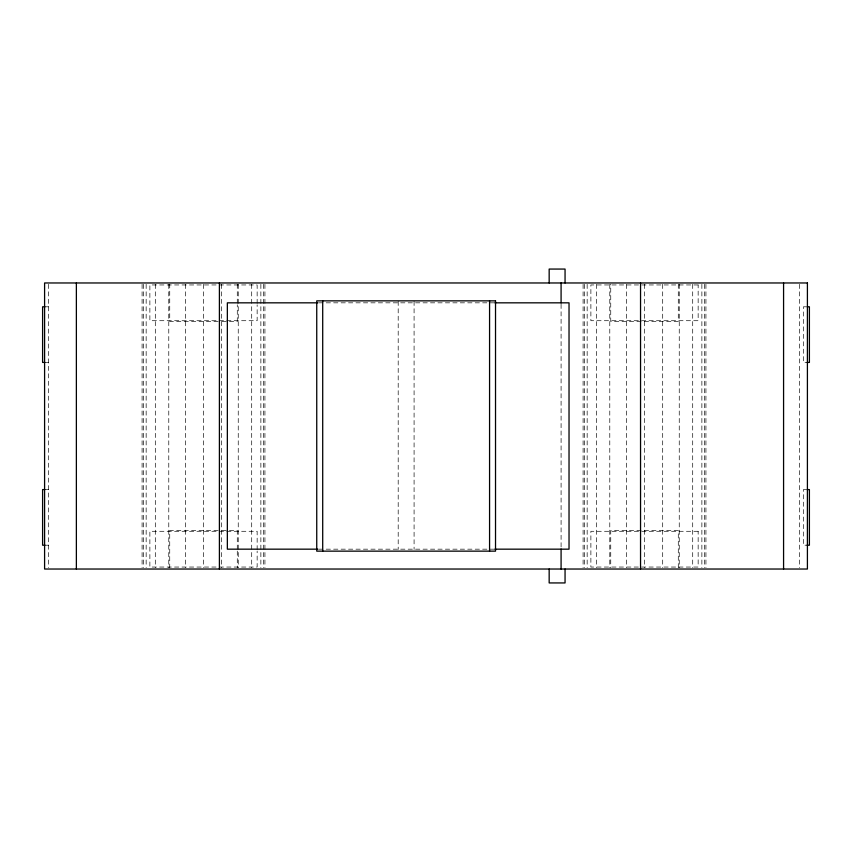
<?xml version="1.0" encoding="UTF-8"?>
<svg xmlns="http://www.w3.org/2000/svg" width="852" height="852" viewBox="0 0 852 852"><rect width="100%" height="100%" fill="white"/><g stroke="black" fill="none" stroke-linecap="round" stroke-linejoin="round"><path stroke-width="0.64" stroke-dasharray="4.26 3.19" d="M318.723 302.833L494.575 302.833M44.986 306.805L48.564 306.805M805.822 306.805L803.436 306.805L803.436 362.43L807.014 362.43M218.165 321.513L169.74 321.513L169.74 284.163M221.999 321.513L237.282 321.513L237.282 304.771M44.986 362.43L48.564 362.43M44.986 489.57L48.564 489.57M805.822 489.57L803.436 489.57L803.436 545.195L807.014 545.195M218.165 530.487L169.74 530.487L169.74 567.837M221.999 530.487L237.282 530.487L237.282 549.806M44.986 545.195L48.564 545.195M318.723 549.167L494.575 549.167M799.464 284.302L799.464 567.698M705.935 284.302L705.935 567.698M704.519 284.302L704.519 567.698M701.878 284.302L701.878 567.698M692.708 284.302L692.708 567.698M679.246 284.302L679.246 567.698M678.288 284.163L678.288 321.513L610.746 321.513L610.746 284.163M678.288 567.837L678.288 530.487L610.746 530.487L610.746 567.837M662.696 284.302L662.696 567.698M644.517 284.302L644.517 567.698M626.337 284.302L626.337 567.698M609.787 284.302L609.787 567.698M596.325 284.302L596.325 567.698M587.156 284.302L587.156 567.698M584.515 284.302L584.515 567.698M583.098 284.302L583.098 567.698M561.085 304.26L561.085 547.74M414.083 301.246L414.083 549.423M398.193 301.246L398.193 549.423M264.929 284.302L264.929 567.698M263.513 284.302L263.513 567.698M260.872 284.302L260.872 567.698M257.144 303.493L257.144 284.951L149.877 284.951L149.877 320.714L257.144 320.714L257.144 304.824M257.144 549.828L257.144 531.286L149.877 531.286L149.877 567.049L257.144 567.049L257.144 551.148M251.702 284.302L251.702 567.698M238.24 284.302L238.24 567.698M237.282 284.163L237.282 303.482M237.282 551.095L237.282 567.837M221.68 284.302L221.68 567.698M203.511 284.302L203.511 567.698M185.331 284.302L185.331 567.698M168.781 284.302L168.781 567.698M155.309 284.302L155.309 567.698M146.15 284.302L146.15 567.698M143.509 284.302L143.509 567.698M142.092 284.302L142.092 567.698M48.564 284.302L48.564 567.698M698.15 284.951L590.883 284.951L590.883 320.714L698.15 320.714L698.15 284.951M698.15 531.286L590.883 531.286L590.883 567.049L698.15 567.049L698.15 531.286"/><path stroke-width="1.28" d="M317.753 302.833L227.346 302.833L227.346 549.167L317.753 549.167M494.863 302.833L569.029 302.833L569.029 549.167L494.863 549.167M44.986 306.805L42.6 306.805L42.6 362.43L44.986 362.43M807.014 306.805L809.4 306.805L809.4 362.43L807.014 362.43M44.986 489.57L42.6 489.57L42.6 545.195L44.986 545.195M807.014 489.57L809.4 489.57L809.4 545.195L807.014 545.195M783.574 282.97L783.574 569.029M640.544 282.97L640.544 569.029M565.057 282.97L565.057 269.062L549.167 269.062L549.167 282.97M565.057 569.029L565.057 582.938L549.167 582.938L549.167 569.029M561.085 282.97L561.085 302.929M561.085 549.071L561.085 569.029M489.57 300.852L489.57 551.148M322.706 300.852L322.706 551.148M219.401 282.97L219.401 569.029M76.371 282.97L76.371 569.029M807.408 282.97L44.592 282.97L44.592 569.029L807.408 569.029L807.408 282.97M495.523 300.852L316.742 300.852L316.742 551.148L495.523 551.148L495.523 300.852"/></g></svg>
